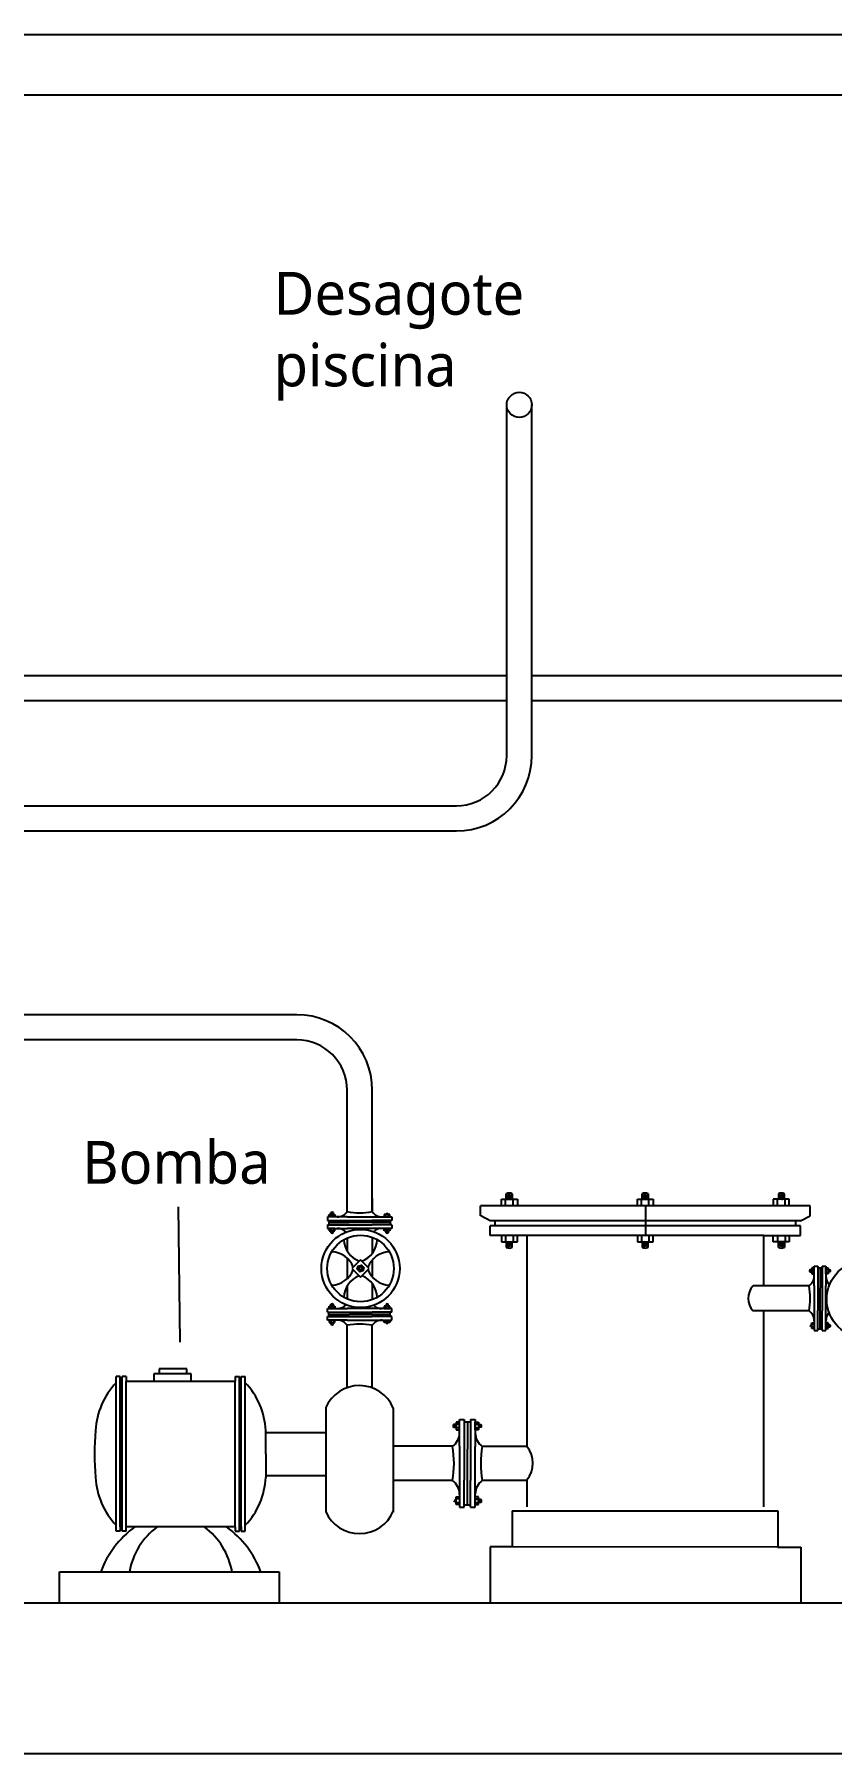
# Model space of a CAD drawing. Extents: x -30 to 1202, y 231 to 898.
# Drawn here: x 1192.266 to 1193.851, y 440.286 to 443.706 of the extents above; entities that cross this region are included whole.
import ezdxf

# ---------------------------------------------------------------- set-up
doc = ezdxf.new("R2010")
doc.units = 0
doc.header["$LTSCALE"] = 0.04
for name, color, linetype in [('0.1', 1, 'CONTINUOUS'), ('0.2', 2, 'CONTINUOUS'), ('0.3', 3, 'CONTINUOUS'), ('0.5', 5, 'CONTINUOUS')]:
    doc.layers.add(name, color=color, linetype=linetype)
doc.styles.add('Amir', font='l_10646.ttf', dxfattribs={"height": 0.15})

msp = doc.modelspace()

# ---------------------------------------------------------------- linework, layer by layer
at = {"layer": '0.1'}
for p, q in [((1192.552, 441.3734), (1192.5553, 441.1044)), ((1192.8523, 441.3538), (1192.8523, 441.3586)), ((1192.8523, 441.3586), (1192.8638, 441.3586)), ((1192.8638, 441.3538), (1192.8523, 441.3538)), ((1192.8552, 441.3538), (1192.8552, 441.3586)), ((1192.8557, 441.3586), (1192.8557, 441.3626)), ((1192.86, 441.3626), (1192.86, 441.3586)), ((1192.8606, 441.3538), (1192.8606, 441.3586)), ((1192.8638, 441.3586), (1192.8638, 441.3538)), ((1192.973, 441.3586), (1192.9616, 441.3586)), ((1192.9616, 441.3586), (1192.9616, 441.3538)), ((1192.9616, 441.3538), (1192.973, 441.3538)), ((1192.9647, 441.3538), (1192.9647, 441.3586)), ((1192.9702, 441.3538), (1192.9702, 441.3586)), ((1192.973, 441.3538), (1192.973, 441.3586)), ((1192.8523, 441.3307), (1192.8523, 441.3259)), ((1192.8638, 441.3307), (1192.8523, 441.3307)), ((1192.8523, 441.3259), (1192.8638, 441.3259)), ((1192.8552, 441.3307), (1192.8552, 441.3259)), ((1192.8557, 441.3259), (1192.8557, 441.3219)), ((1192.86, 441.3219), (1192.86, 441.3259)), ((1192.8606, 441.3307), (1192.8606, 441.3259)), ((1192.8638, 441.3259), (1192.8638, 441.3307)), ((1192.9616, 441.3259), (1192.9616, 441.3307)), ((1192.9616, 441.3307), (1192.973, 441.3307)), ((1192.973, 441.3259), (1192.9616, 441.3259)), ((1192.9647, 441.3307), (1192.9647, 441.3259)), ((1192.9654, 441.3219), (1192.9654, 441.3259)), ((1192.9696, 441.3259), (1192.9696, 441.3219)), ((1192.9702, 441.3307), (1192.9702, 441.3259)), ((1192.973, 441.3307), (1192.973, 441.3259)), ((1193.8117, 441.2486), (1193.8077, 441.2486)), ((1193.8165, 441.252), (1193.8117, 441.252)), ((1193.8117, 441.252), (1193.8117, 441.2405)), ((1193.8165, 441.2492), (1193.8117, 441.2492)), ((1193.8165, 441.2405), (1193.8165, 441.252)), ((1193.8397, 441.252), (1193.8445, 441.252)), ((1193.8397, 441.2405), (1193.8397, 441.252)), ((1193.8397, 441.2492), (1193.8445, 441.2492)), ((1193.8445, 441.252), (1193.8445, 441.2405)), ((1193.8445, 441.2486), (1193.8485, 441.2486)), ((1193.8077, 441.2443), (1193.8117, 441.2443)), ((1193.8165, 441.2437), (1193.8117, 441.2437)), ((1193.8117, 441.2405), (1193.8165, 441.2405)), ((1193.8397, 441.2437), (1193.8445, 441.2437)), ((1193.8445, 441.2405), (1193.8397, 441.2405)), ((1193.8485, 441.2443), (1193.8445, 441.2443)), ((1192.8557, 441.1761), (1192.8557, 441.1801)), ((1192.86, 441.1801), (1192.86, 441.1761)), ((1192.9654, 441.1801), (1192.9654, 441.1761)), ((1192.9696, 441.1761), (1192.9696, 441.1801)), ((1192.8523, 441.1713), (1192.8523, 441.1761)), ((1192.8523, 441.1761), (1192.8638, 441.1761)), ((1192.8638, 441.1713), (1192.8523, 441.1713)), ((1192.8523, 441.1482), (1192.8523, 441.1434)), ((1192.8638, 441.1482), (1192.8523, 441.1482)), ((1192.8552, 441.1713), (1192.8552, 441.1761)), ((1192.8552, 441.1482), (1192.8552, 441.1434)), ((1192.8606, 441.1713), (1192.8606, 441.1761)), ((1192.8606, 441.1482), (1192.8606, 441.1434)), ((1192.8638, 441.1761), (1192.8638, 441.1713)), ((1192.8638, 441.1434), (1192.8638, 441.1482)), ((1192.973, 441.1761), (1192.9616, 441.1761)), ((1192.9616, 441.1761), (1192.9616, 441.1713)), ((1192.9616, 441.1713), (1192.973, 441.1713)), ((1192.9616, 441.1434), (1192.9616, 441.1482)), ((1192.9616, 441.1482), (1192.973, 441.1482)), ((1192.9647, 441.1713), (1192.9647, 441.1761)), ((1192.9647, 441.1482), (1192.9647, 441.1434)), ((1192.9702, 441.1713), (1192.9702, 441.1761)), ((1192.9702, 441.1482), (1192.9702, 441.1434)), ((1192.973, 441.1713), (1192.973, 441.1761)), ((1192.973, 441.1482), (1192.973, 441.1434)), ((1192.8523, 441.1434), (1192.8638, 441.1434)), ((1192.8557, 441.1434), (1192.8557, 441.1394)), ((1192.86, 441.1394), (1192.86, 441.1434)), ((1192.973, 441.1434), (1192.9616, 441.1434)), ((1193.8117, 441.1313), (1193.8117, 441.1428)), ((1193.8117, 441.1428), (1193.8165, 441.1428)), ((1193.8165, 441.1396), (1193.8117, 441.1396)), ((1193.8165, 441.1341), (1193.8117, 441.1341)), ((1193.8165, 441.1313), (1193.8117, 441.1313)), ((1193.8165, 441.1428), (1193.8165, 441.1313)), ((1193.8445, 441.1428), (1193.8397, 441.1428)), ((1193.8397, 441.1428), (1193.8397, 441.1313)), ((1193.8397, 441.1396), (1193.8445, 441.1396)), ((1193.8397, 441.1341), (1193.8445, 441.1341)), ((1193.8397, 441.1313), (1193.8445, 441.1313)), ((1193.8445, 441.1313), (1193.8445, 441.1428)), ((1193.8485, 441.139), (1193.8445, 441.139)), ((1193.8445, 441.1347), (1193.8485, 441.1347)), ((1193.1047, 440.9408), (1193.0993, 440.9408)), ((1193.1112, 440.9454), (1193.1047, 440.9454)), ((1193.1047, 440.9454), (1193.1047, 440.9299)), ((1193.1112, 440.9416), (1193.1047, 440.9416)), ((1193.1112, 440.9299), (1193.1112, 440.9454)), ((1193.1427, 440.9454), (1193.1492, 440.9454)), ((1193.1427, 440.9299), (1193.1427, 440.9454)), ((1193.1427, 440.9416), (1193.1492, 440.9416)), ((1193.1492, 440.9454), (1193.1492, 440.9299)), ((1193.1492, 440.9408), (1193.1547, 440.9408)), ((1193.0993, 440.935), (1193.1047, 440.935)), ((1193.1112, 440.9341), (1193.1047, 440.9341)), ((1193.1047, 440.9299), (1193.1112, 440.9299)), ((1193.1427, 440.9341), (1193.1492, 440.9341)), ((1193.1492, 440.9299), (1193.1427, 440.9299)), ((1193.1547, 440.935), (1193.1492, 440.935)), ((1193.1047, 440.7812), (1193.1047, 440.7968)), ((1193.1047, 440.7968), (1193.1112, 440.7968)), ((1193.1112, 440.7925), (1193.1047, 440.7925)), ((1193.1112, 440.785), (1193.1047, 440.785)), ((1193.1112, 440.7812), (1193.1047, 440.7812)), ((1193.1112, 440.7968), (1193.1112, 440.7812)), ((1193.1492, 440.7968), (1193.1427, 440.7968)), ((1193.1427, 440.7968), (1193.1427, 440.7812)), ((1193.1427, 440.7925), (1193.1492, 440.7925)), ((1193.1427, 440.785), (1193.1492, 440.785)), ((1193.1427, 440.7812), (1193.1492, 440.7812)), ((1193.1492, 440.7812), (1193.1492, 440.7968)), ((1193.1547, 440.7916), (1193.1492, 440.7916)), ((1193.1492, 440.7858), (1193.1547, 440.7858))]:
    msp.add_line(p, q, dxfattribs=at)
for centre, radius, start, end in [((1192.8579, 441.358), 0.00507, 65.0757, 114.9243), ((1192.8611, 441.3731), 0.0124, 244.1183, 264.7896), ((1192.8611, 441.3724), 0.0124, 244.1183, 264.7896), ((1192.8611, 441.3717), 0.0124, 244.1183, 264.7896), ((1192.8611, 441.3711), 0.0124, 244.1183, 264.7896), ((1192.8611, 441.3705), 0.0124, 244.1183, 254.2835), ((1192.8611, 441.3737), 0.0124, 249.0423, 264.7896), ((1192.9642, 441.3724), 0.0124, 275.2104, 295.8817), ((1192.9642, 441.3717), 0.0124, 275.2104, 295.8817), ((1192.9642, 441.3711), 0.0124, 275.2104, 295.8817), ((1192.9642, 441.3705), 0.0124, 285.7165, 295.8817), ((1192.8611, 441.314), 0.0124, 105.7165, 115.8817), ((1192.8611, 441.3134), 0.0124, 95.2104, 115.8817), ((1192.8611, 441.3127), 0.0124, 95.2104, 115.8817), ((1192.8611, 441.312), 0.0124, 95.2104, 115.8817), ((1192.8611, 441.3114), 0.0124, 95.2104, 115.8817), ((1192.8579, 441.3265), 0.00507, 245.0757, 294.9243), ((1192.8611, 441.3107), 0.0124, 95.2104, 110.9577), ((1192.9642, 441.3134), 0.0124, 64.1183, 84.7896), ((1192.9642, 441.3127), 0.0124, 64.1183, 84.7896), ((1192.9642, 441.312), 0.0124, 64.1183, 84.7896), ((1192.9642, 441.3114), 0.0124, 64.1183, 84.7896), ((1192.9642, 441.3107), 0.0124, 69.0423, 84.7896), ((1192.9675, 441.3265), 0.00507, 245.0757, 294.9243), ((1192.9642, 441.314), 0.0124, 64.1183, 74.2835), ((1193.8123, 441.2465), 0.00507, 155.0757, 204.9243), ((1193.7972, 441.2432), 0.0124, 5.2104, 25.8817), ((1193.7979, 441.2432), 0.0124, 5.2104, 25.8817), ((1193.7986, 441.2432), 0.0124, 5.2104, 25.8817), ((1193.7992, 441.2432), 0.0124, 5.2104, 25.8817), ((1193.7998, 441.2432), 0.0124, 15.7165, 25.8817), ((1193.8564, 441.2432), 0.0124, 154.1183, 164.2835), ((1193.8569, 441.2432), 0.0124, 154.1183, 174.7896), ((1193.8576, 441.2432), 0.0124, 154.1183, 174.7896), ((1193.8583, 441.2432), 0.0124, 154.1183, 174.7896), ((1193.859, 441.2432), 0.0124, 154.1183, 174.7896), ((1193.8439, 441.2465), 0.00507, 335.0757, 24.9243), ((1193.7966, 441.2432), 0.0124, 5.2104, 20.9577), ((1193.8596, 441.2432), 0.0124, 159.0423, 174.7896), ((1192.8579, 441.1755), 0.00507, 65.0757, 114.9243), ((1192.9675, 441.1755), 0.00507, 65.0757, 114.9243), ((1192.8611, 441.1906), 0.0124, 244.1183, 264.7896), ((1192.8611, 441.19), 0.0124, 244.1183, 264.7896), ((1192.8611, 441.1892), 0.0124, 244.1183, 264.7896), ((1192.8611, 441.1886), 0.0124, 244.1183, 264.7896), ((1192.8611, 441.188), 0.0124, 244.1183, 254.2835), ((1192.8611, 441.1912), 0.0124, 249.0423, 264.7896), ((1192.9642, 441.1912), 0.0124, 275.2104, 290.9577), ((1192.9642, 441.1906), 0.0124, 275.2104, 295.8817), ((1192.9642, 441.19), 0.0124, 275.2104, 295.8817), ((1192.9642, 441.1892), 0.0124, 275.2104, 295.8817), ((1192.9642, 441.1886), 0.0124, 275.2104, 295.8817), ((1192.9642, 441.188), 0.0124, 285.7165, 295.8817), ((1192.8611, 441.1315), 0.0124, 105.7165, 115.8817), ((1192.8611, 441.1309), 0.0124, 95.2104, 115.8817), ((1192.8611, 441.1303), 0.0124, 95.2104, 115.8817), ((1192.8611, 441.1295), 0.0124, 95.2104, 115.8817), ((1192.8611, 441.1289), 0.0124, 95.2104, 115.8817), ((1192.8579, 441.144), 0.00507, 245.0757, 294.9243), ((1192.8611, 441.1283), 0.0124, 95.2104, 110.9577), ((1192.9642, 441.1309), 0.0124, 64.1183, 84.7896), ((1192.9642, 441.1303), 0.0124, 64.1183, 84.7896), ((1192.9642, 441.1295), 0.0124, 64.1183, 84.7896), ((1192.9642, 441.1315), 0.0124, 64.1183, 74.2835), ((1193.7979, 441.1401), 0.0124, 334.1183, 354.7896), ((1193.7986, 441.1401), 0.0124, 334.1183, 354.7896), ((1193.7992, 441.1401), 0.0124, 334.1183, 354.7896), ((1193.7998, 441.1401), 0.0124, 334.1183, 344.2835), ((1193.8564, 441.1401), 0.0124, 195.7165, 205.8817), ((1193.8569, 441.1401), 0.0124, 185.2104, 205.8817), ((1193.8576, 441.1401), 0.0124, 185.2104, 205.8817), ((1193.8583, 441.1401), 0.0124, 185.2104, 205.8817), ((1193.859, 441.1401), 0.0124, 185.2104, 205.8817), ((1193.8596, 441.1401), 0.0124, 185.2104, 200.9577), ((1193.8439, 441.1368), 0.00507, 335.0757, 24.9243), ((1193.1055, 440.9379), 0.0069, 155.0757, 204.9243), ((1193.085, 440.9335), 0.0168, 5.2104, 25.8817), ((1193.0859, 440.9335), 0.0168, 5.2104, 25.8817), ((1193.0868, 440.9335), 0.0168, 5.2104, 25.8817), ((1193.0877, 440.9335), 0.0168, 5.2104, 25.8817), ((1193.0885, 440.9335), 0.0168, 15.7165, 25.8817), ((1193.1654, 440.9335), 0.0168, 154.1183, 164.2835), ((1193.1662, 440.9335), 0.0168, 154.1183, 174.7896), ((1193.1671, 440.9335), 0.0168, 154.1183, 174.7896), ((1193.1681, 440.9335), 0.0168, 154.1183, 174.7896), ((1193.169, 440.9335), 0.0168, 154.1183, 174.7896), ((1193.1484, 440.9379), 0.0069, 335.0757, 24.9243), ((1193.0841, 440.9335), 0.0168, 5.2104, 20.9577), ((1193.1698, 440.9335), 0.0168, 159.0423, 174.7896), ((1193.0859, 440.7932), 0.0168, 334.1183, 354.7896), ((1193.0868, 440.7932), 0.0168, 334.1183, 354.7896), ((1193.0877, 440.7932), 0.0168, 334.1183, 354.7896), ((1193.0885, 440.7932), 0.0168, 334.1183, 344.2835), ((1193.1654, 440.7932), 0.0168, 195.7165, 205.8817), ((1193.1662, 440.7932), 0.0168, 185.2104, 205.8817), ((1193.1671, 440.7932), 0.0168, 185.2104, 205.8817), ((1193.1681, 440.7932), 0.0168, 185.2104, 205.8817), ((1193.169, 440.7932), 0.0168, 185.2104, 205.8817), ((1193.1698, 440.7932), 0.0168, 185.2104, 200.9577), ((1193.1484, 440.7887), 0.0069, 335.0757, 24.9243)]:
    msp.add_arc(centre, radius, start, end, dxfattribs=at)
at = {"layer": '0.2'}
for p, q in [((1186.1202, 443.7059), (1195.9444, 443.7059)), ((1186.3202, 443.5859), (1195.7444, 443.5859)), ((1192.1232, 442.4307), (1193.2051, 442.4307)), ((1193.2551, 442.4307), (1194.4646, 442.4307)), ((1192.1232, 442.3807), (1193.2051, 442.3807)), ((1193.2551, 442.3807), (1194.5146, 442.3807)), ((1192.9379, 441.3903), (1192.9379, 441.364)), ((1193.1951, 441.3757), (1193.1951, 441.3887)), ((1193.1951, 441.3887), (1193.2263, 441.3887)), ((1193.2028, 441.3757), (1193.2028, 441.3887)), ((1193.2044, 441.3887), (1193.2044, 441.3996)), ((1193.216, 441.3996), (1193.216, 441.3887)), ((1193.2177, 441.3757), (1193.2177, 441.3887)), ((1193.2263, 441.3887), (1193.2263, 441.3757)), ((1193.4652, 441.3757), (1193.4652, 441.3887)), ((1193.4652, 441.3887), (1193.4964, 441.3887)), ((1193.4729, 441.3757), (1193.4729, 441.3887)), ((1193.4745, 441.3887), (1193.4745, 441.3996)), ((1193.4861, 441.3996), (1193.4861, 441.3887)), ((1193.4878, 441.3757), (1193.4878, 441.3887)), ((1193.4964, 441.3887), (1193.4964, 441.3757)), ((1193.7664, 441.3887), (1193.7352, 441.3887)), ((1193.7352, 441.3887), (1193.7352, 441.3757)), ((1193.7438, 441.3757), (1193.7438, 441.3887)), ((1193.7455, 441.3996), (1193.7455, 441.3887)), ((1193.7572, 441.3887), (1193.7572, 441.3996)), ((1193.7587, 441.3757), (1193.7587, 441.3887)), ((1193.7664, 441.3757), (1193.7664, 441.3887)), ((1192.8878, 441.3538), (1192.8487, 441.3538)), ((1192.8487, 441.3538), (1192.8487, 441.3467)), ((1192.8878, 441.3538), (1192.9766, 441.3538)), ((1192.9766, 441.3538), (1192.9766, 441.3467)), ((1193.8082, 441.3757), (1193.1534, 441.3757)), ((1193.1534, 441.3556), (1193.1534, 441.3757)), ((1193.1723, 441.346), (1193.1535, 441.3556)), ((1193.2263, 441.3757), (1193.1951, 441.3757)), ((1193.4964, 441.3757), (1193.4652, 441.3757)), ((1193.4808, 441.3757), (1193.4808, 441.3168)), ((1193.7894, 441.346), (1193.8082, 441.3556)), ((1193.8082, 441.3556), (1193.8082, 441.3757)), ((1192.8487, 441.3467), (1192.9372, 441.3467)), ((1192.8487, 441.3378), (1192.9375, 441.3378)), ((1192.8487, 441.3378), (1192.8487, 441.3307)), ((1192.8487, 441.3307), (1192.8879, 441.3307)), ((1192.8518, 441.3467), (1192.8518, 441.3378)), ((1192.8518, 441.3422), (1192.8918, 441.3422)), ((1192.9766, 441.3307), (1192.8879, 441.3307)), ((1192.9735, 441.3422), (1192.8918, 441.3422)), ((1192.9766, 441.3467), (1192.9372, 441.3467)), ((1192.9766, 441.3378), (1192.9375, 441.3378)), ((1192.9735, 441.3467), (1192.9735, 441.3378)), ((1192.9766, 441.3378), (1192.9766, 441.3307)), ((1193.7894, 441.3355), (1193.1722, 441.3355)), ((1193.1722, 441.3168), (1193.1722, 441.3355)), ((1193.7162, 441.3168), (1193.1722, 441.3168)), ((1193.7894, 441.346), (1193.1723, 441.346)), ((1193.1819, 441.3355), (1193.1819, 441.346)), ((1193.1951, 441.3168), (1193.1951, 441.3038)), ((1193.2028, 441.3168), (1193.2028, 441.3038)), ((1193.2177, 441.3168), (1193.2177, 441.3038)), ((1193.2263, 441.3038), (1193.2263, 441.3168)), ((1193.4652, 441.3168), (1193.4652, 441.3038)), ((1193.4729, 441.3168), (1193.4729, 441.3038)), ((1193.4878, 441.3168), (1193.4878, 441.3038)), ((1193.4964, 441.3038), (1193.4964, 441.3168)), ((1193.7162, 441.3168), (1193.7894, 441.3168)), ((1193.7352, 441.3038), (1193.7352, 441.3168)), ((1193.7438, 441.3168), (1193.7438, 441.3038)), ((1193.7587, 441.3168), (1193.7587, 441.3038)), ((1193.7664, 441.3168), (1193.7664, 441.3038)), ((1193.7797, 441.3355), (1193.7797, 441.346)), ((1193.7894, 441.3168), (1193.7894, 441.3355)), ((1192.8879, 441.3115), (1192.8879, 441.2862)), ((1192.8879, 441.3115), (1192.8879, 441.2862)), ((1192.9379, 441.3129), (1192.9379, 441.281)), ((1192.9379, 441.3129), (1192.9379, 441.281)), ((1193.1951, 441.3038), (1193.2263, 441.3038)), ((1193.2044, 441.3038), (1193.2044, 441.2929)), ((1193.216, 441.2929), (1193.216, 441.3038)), ((1193.4652, 441.3038), (1193.4964, 441.3038)), ((1193.4745, 441.3038), (1193.4745, 441.2929)), ((1193.4861, 441.2929), (1193.4861, 441.3038)), ((1193.7664, 441.3038), (1193.7352, 441.3038)), ((1193.7455, 441.2929), (1193.7455, 441.3038)), ((1193.7572, 441.3038), (1193.7572, 441.2929)), ((1192.8879, 441.2715), (1192.8879, 441.2305)), ((1192.8879, 441.2715), (1192.8879, 441.2305)), ((1192.9146, 441.2682), (1192.8974, 441.251)), ((1192.8974, 441.251), (1192.9146, 441.2338)), ((1192.9318, 441.251), (1192.9146, 441.2682)), ((1192.9146, 441.2338), (1192.9318, 441.251)), ((1192.9379, 441.268), (1192.9379, 441.234)), ((1192.9379, 441.268), (1192.9379, 441.234)), ((1192.9379, 441.263), (1192.9379, 441.239)), ((1193.8165, 441.2165), (1193.8165, 441.2556)), ((1193.8165, 441.2556), (1193.8236, 441.2556)), ((1193.8236, 441.2556), (1193.8236, 441.1672)), ((1193.8236, 441.2525), (1193.8325, 441.2525)), ((1193.8281, 441.2525), (1193.8281, 441.2126)), ((1193.8325, 441.2556), (1193.8325, 441.1668)), ((1193.8325, 441.2556), (1193.8397, 441.2556)), ((1193.8397, 441.2556), (1193.8397, 441.2165)), ((1192.8879, 441.2158), (1192.8879, 441.1905)), ((1192.8879, 441.2158), (1192.8879, 441.1905)), ((1192.9379, 441.221), (1192.9379, 441.1891)), ((1192.9379, 441.221), (1192.9379, 441.1891)), ((1193.8165, 441.2165), (1193.8165, 441.1277)), ((1193.8397, 441.1277), (1193.8397, 441.2165)), ((1193.8281, 441.1308), (1193.8281, 441.2126)), ((1192.8487, 441.1642), (1192.8487, 441.1713)), ((1192.8487, 441.1713), (1192.8879, 441.1713)), ((1192.8487, 441.1642), (1192.9375, 441.1642)), ((1192.8487, 441.1482), (1192.8487, 441.1553)), ((1192.8487, 441.1553), (1192.9372, 441.1553)), ((1192.8878, 441.1482), (1192.8487, 441.1482)), ((1192.8518, 441.1553), (1192.8518, 441.1642)), ((1192.8518, 441.1597), (1192.8918, 441.1597)), ((1192.8878, 441.1482), (1192.9766, 441.1482)), ((1192.9766, 441.1713), (1192.8879, 441.1713)), ((1192.9735, 441.1597), (1192.8918, 441.1597)), ((1192.9766, 441.1553), (1192.9372, 441.1553)), ((1192.9766, 441.1642), (1192.9375, 441.1642)), ((1192.9735, 441.1553), (1192.9735, 441.1642)), ((1192.9766, 441.1642), (1192.9766, 441.1713)), ((1192.9766, 441.1482), (1192.9766, 441.1553)), ((1193.8236, 441.1277), (1193.8236, 441.1672)), ((1193.8325, 441.1277), (1193.8325, 441.1668)), ((1193.8165, 441.1277), (1193.8236, 441.1277)), ((1193.8236, 441.1308), (1193.8325, 441.1308)), ((1193.8325, 441.1277), (1193.8397, 441.1277)), ((1192.5692, 441.0512), (1192.5143, 441.0512)), ((1192.5143, 441.0512), (1192.5143, 441.0415)), ((1192.5692, 441.0415), (1192.5692, 441.0512)), ((1192.4287, 440.7282), (1192.4287, 441.0359)), ((1192.437, 441.0359), (1192.4287, 441.0359)), ((1192.437, 440.737), (1192.437, 441.0359)), ((1192.4404, 441.0338), (1192.437, 441.0338)), ((1192.4404, 440.7282), (1192.4404, 441.0359)), ((1192.4487, 441.0359), (1192.4404, 441.0359)), ((1192.4487, 441.0359), (1192.4487, 441.027)), ((1192.4487, 440.737), (1192.4487, 441.027)), ((1192.4487, 441.027), (1192.6655, 441.027)), ((1192.4487, 440.737), (1192.4487, 441.027)), ((1192.5777, 441.0415), (1192.5037, 441.0415)), ((1192.5037, 441.0415), (1192.5037, 441.027)), ((1192.5777, 441.027), (1192.5777, 441.0415)), ((1192.6655, 441.0359), (1192.6738, 441.0359)), ((1192.6655, 441.0359), (1192.6655, 441.027)), ((1192.6655, 440.737), (1192.6655, 441.027)), ((1192.6738, 440.7282), (1192.6738, 441.0359)), ((1192.6738, 441.0338), (1192.6772, 441.0338)), ((1192.6772, 440.737), (1192.6772, 441.0359)), ((1192.6772, 441.0359), (1192.6855, 441.0359)), ((1192.6855, 440.7282), (1192.6855, 441.0359)), ((1193.1112, 440.8972), (1193.1112, 440.9504)), ((1193.1112, 440.9504), (1193.1209, 440.9504)), ((1193.1209, 440.9504), (1193.1209, 440.83)), ((1193.1209, 440.9462), (1193.133, 440.9462)), ((1193.127, 440.9462), (1193.127, 440.8918)), ((1193.133, 440.9504), (1193.133, 440.8295)), ((1193.133, 440.9504), (1193.1427, 440.9504)), ((1193.1427, 440.9504), (1193.1427, 440.8971)), ((1192.7263, 440.882), (1192.7263, 440.9286)), ((1192.7263, 440.882), (1192.7263, 440.8354)), ((1193.1112, 440.8972), (1193.1112, 440.7763)), ((1193.127, 440.7805), (1193.127, 440.8918)), ((1193.1427, 440.7763), (1193.1427, 440.8971)), ((1193.1209, 440.7763), (1193.1209, 440.83)), ((1193.133, 440.7763), (1193.133, 440.8295)), ((1193.1112, 440.7763), (1193.1209, 440.7763)), ((1193.1209, 440.7805), (1193.133, 440.7805)), ((1193.133, 440.7763), (1193.1427, 440.7763)), ((1192.437, 440.737), (1192.437, 440.7282)), ((1192.6655, 440.737), (1192.4487, 440.737)), ((1192.4487, 440.7282), (1192.4487, 440.737)), ((1192.6655, 440.737), (1192.6655, 440.737)), ((1192.6655, 440.737), (1192.6655, 440.7282)), ((1192.6772, 440.737), (1192.6772, 440.7282)), ((1192.437, 440.7282), (1192.4287, 440.7282)), ((1192.4404, 440.7302), (1192.437, 440.7302)), ((1192.4487, 440.7282), (1192.4404, 440.7282)), ((1192.6655, 440.7282), (1192.6738, 440.7282)), ((1192.6738, 440.7302), (1192.6772, 440.7302)), ((1192.6772, 440.7282), (1192.6855, 440.7282)), ((1193.2159, 440.6975), (1193.1722, 440.6975)), ((1192.3161, 440.5859), (1192.3161, 440.6474)), ((1192.3161, 440.6474), (1192.7527, 440.6474)), ((1192.7527, 440.6474), (1192.7527, 440.5859)), ((1192.2273, 440.5859), (1193.2364, 440.5859)), ((1193.2364, 440.5859), (1195.7444, 440.5859)), ((1192.2273, 440.2859), (1193.2364, 440.2859)), ((1193.2364, 440.2859), (1195.7444, 440.2859))]:
    msp.add_line(p, q, dxfattribs=at)
msp.add_lwpolyline([(1192.9193, 441.2462), (1192.9129, 441.2445), (1192.9081, 441.2493), (1192.9099, 441.2557), (1192.9163, 441.2575), (1192.9211, 441.2527)], close=True, dxfattribs=at)
for centre, radius in [((1192.9146, 441.251), 0.0778), ((1192.9146, 441.251), 0.0661), ((1192.9146, 441.251), 0.00298), ((1193.9193, 441.1897), 0.0778)]:
    msp.add_circle(centre, radius, dxfattribs=at)
for centre, radius, start, end in [((1193.2102, 441.3871), 0.0138, 65.0757, 114.9243), ((1193.2191, 441.4282), 0.0336, 244.1183, 264.7896), ((1193.2191, 441.4264), 0.0336, 244.1183, 264.7896), ((1193.2191, 441.4245), 0.0336, 244.1183, 264.7896), ((1193.2191, 441.4227), 0.0336, 244.1183, 264.7896), ((1193.2191, 441.4211), 0.0336, 244.1183, 254.2835), ((1193.2191, 441.4299), 0.0336, 249.0423, 264.7896), ((1193.4803, 441.3871), 0.0138, 65.0757, 114.9243), ((1193.4891, 441.4282), 0.0336, 244.1183, 264.7896), ((1193.4891, 441.4264), 0.0336, 244.1183, 264.7896), ((1193.4891, 441.4245), 0.0336, 244.1183, 264.7896), ((1193.4891, 441.4227), 0.0336, 244.1183, 264.7896), ((1193.4891, 441.4211), 0.0336, 244.1183, 254.2835), ((1193.4891, 441.4299), 0.0336, 249.0423, 264.7896), ((1193.7513, 441.3871), 0.0138, 65.0757, 114.9243), ((1193.7425, 441.4299), 0.0336, 275.2104, 290.9577), ((1193.7425, 441.4282), 0.0336, 275.2104, 295.8817), ((1193.7425, 441.4264), 0.0336, 275.2104, 295.8817), ((1193.7425, 441.4245), 0.0336, 275.2104, 295.8817), ((1193.7425, 441.4227), 0.0336, 275.2104, 295.8817), ((1193.7425, 441.4211), 0.0336, 285.7165, 295.8817), ((1192.8685, 441.3774), 0.0236, 269.5729, 325.4357), ((1192.9129, 441.5003), 0.1385, 259.6038, 280.3962), ((1192.9573, 441.3774), 0.0236, 214.5643, 270.4271), ((1192.8685, 441.3071), 0.0236, 43.0325, 90.4271), ((1192.9573, 441.3071), 0.0236, 89.5729, 133.6928), ((1192.8553, 441.2362), 0.048, 21.2807, 87.5003), ((1192.9294, 441.3103), 0.048, 182.4997, 248.7193), ((1192.8998, 441.3103), 0.048, 291.2807, 357.5003), ((1192.9739, 441.2362), 0.048, 92.4997, 158.7193), ((1193.2191, 441.2714), 0.0336, 105.7165, 115.8817), ((1193.2191, 441.2698), 0.0336, 95.2104, 115.8817), ((1193.2191, 441.2681), 0.0336, 95.2104, 115.8817), ((1193.2191, 441.2661), 0.0336, 95.2104, 115.8817), ((1193.2191, 441.2643), 0.0336, 95.2104, 115.8817), ((1193.2102, 441.3054), 0.0138, 245.0757, 294.9243), ((1193.2191, 441.2626), 0.0336, 95.2104, 110.9577), ((1193.4891, 441.2714), 0.0336, 105.7165, 115.8817), ((1193.4891, 441.2698), 0.0336, 95.2104, 115.8817), ((1193.4891, 441.2681), 0.0336, 95.2104, 115.8817), ((1193.4891, 441.2661), 0.0336, 95.2104, 115.8817), ((1193.4891, 441.2643), 0.0336, 95.2104, 115.8817), ((1193.4803, 441.3054), 0.0138, 245.0757, 294.9243), ((1193.4891, 441.2626), 0.0336, 95.2104, 110.9577), ((1193.7425, 441.2698), 0.0336, 64.1183, 84.7896), ((1193.7425, 441.2681), 0.0336, 64.1183, 84.7896), ((1193.7425, 441.2661), 0.0336, 64.1183, 84.7896), ((1193.7425, 441.2643), 0.0336, 64.1183, 84.7896), ((1193.7425, 441.2626), 0.0336, 69.0423, 84.7896), ((1193.7513, 441.3054), 0.0138, 245.0757, 294.9243), ((1193.7425, 441.2714), 0.0336, 64.1183, 74.2835), ((1192.8553, 441.2658), 0.048, 272.4997, 338.7193), ((1192.9294, 441.1917), 0.048, 111.2807, 177.5003), ((1192.8998, 441.1917), 0.048, 2.4997, 68.7193), ((1192.9739, 441.2658), 0.048, 201.2807, 267.5003), ((1193.793, 441.2359), 0.0236, 304.5643, 0.4271), ((1193.6701, 441.1915), 0.1385, 349.6038, 10.3962), ((1193.8632, 441.2359), 0.0236, 179.5729, 226.9675), ((1192.8685, 441.1949), 0.0236, 269.5729, 316.9675), ((1192.8685, 441.1246), 0.0236, 34.5643, 90.4271), ((1192.9573, 441.1246), 0.0236, 89.5729, 145.4357), ((1192.9573, 441.1949), 0.0236, 226.3072, 270.4271), ((1193.793, 441.1471), 0.0236, 359.5729, 55.4357), ((1193.8632, 441.1471), 0.0236, 136.3072, 180.4271), ((1192.9129, 441.0017), 0.1385, 79.6038, 100.3962), ((1192.5369, 440.9212), 0.1491, 136.5059, 177.1566), ((1192.5773, 440.9212), 0.1491, 2.8434, 43.4941), ((1192.8352, 440.882), 0.4497, 174.0501, 185.9499), ((1193.0792, 440.9235), 0.0321, 304.5643, 0.4271), ((1193.1748, 440.9235), 0.0321, 179.5729, 235.4357), ((1192.9119, 440.8631), 0.1885, 349.6038, 10.3962), ((1193.342, 440.8631), 0.1885, 169.6038, 190.3962), ((1192.5369, 440.8428), 0.1491, 182.8434, 223.4941), ((1192.5773, 440.8428), 0.1491, 316.5059, 357.1566), ((1193.0792, 440.8026), 0.0321, 359.5729, 55.4357), ((1193.1748, 440.8026), 0.0321, 124.5643, 180.4271), ((1192.5804, 440.5796), 0.1946, 126.0304, 159.6266), ((1192.5957, 440.6227), 0.1427, 126.8082, 170.0556), ((1192.5186, 440.6227), 0.1427, 9.9444, 53.1918), ((1192.5338, 440.5796), 0.1946, 20.3734, 53.9696)]:
    msp.add_arc(centre, radius, start, end, dxfattribs=at)
at = {"layer": '0.3'}
for p, q in [((1193.2051, 442.2713), (1193.2051, 442.9689)), ((1193.2551, 442.2713), (1193.2551, 442.9689)), ((1191.8666, 442.1713), (1193.1051, 442.1713)), ((1191.8666, 442.1213), (1193.1051, 442.1213)), ((1192.7879, 441.7557), (1191.8601, 441.7557)), ((1192.7879, 441.7057), (1191.8601, 441.7057)), ((1192.8879, 441.364), (1192.8879, 441.6057)), ((1192.9379, 441.364), (1192.9379, 441.6057)), ((1193.2453, 441.3168), (1193.2453, 440.8971)), ((1193.7162, 441.2165), (1193.7162, 441.3168)), ((1193.8063, 441.2165), (1193.695, 441.2165)), ((1193.8063, 441.1665), (1193.695, 441.1665)), ((1193.7162, 440.7768), (1193.7162, 441.1665)), ((1192.8879, 441.0137), (1192.8879, 441.138)), ((1192.9379, 441.0137), (1192.9379, 441.138)), ((1192.8455, 440.9742), (1192.8455, 440.7674)), ((1192.9797, 440.9731), (1192.9797, 440.7663)), ((1192.7263, 440.9247), (1192.8455, 440.9247)), ((1193.0973, 440.8972), (1192.9797, 440.8972)), ((1193.2453, 440.8971), (1193.1566, 440.8971)), ((1192.7263, 440.8393), (1192.8455, 440.8393)), ((1193.0974, 440.8292), (1192.9797, 440.8292)), ((1193.2453, 440.829), (1193.1566, 440.829)), ((1193.2453, 440.8303), (1193.2453, 440.7768)), ((1193.2159, 440.7688), (1193.744, 440.7688)), ((1193.2159, 440.7688), (1193.2159, 440.6975)), ((1193.744, 440.7688), (1193.744, 440.6964)), ((1193.1722, 440.6975), (1193.1722, 440.5859)), ((1193.744, 440.6964), (1193.2159, 440.6975)), ((1193.744, 440.6964), (1193.7899, 440.6964)), ((1193.7899, 440.6964), (1193.7899, 440.5859))]:
    msp.add_line(p, q, dxfattribs=at)
for centre, radius, start, end in [((1193.1051, 442.2713), 0.15, 270, 0), ((1193.1051, 442.2713), 0.1, 270, 0), ((1192.7879, 441.6057), 0.15, 0, 90), ((1192.7879, 441.6057), 0.1, 0, 90), ((1193.7228, 441.1915), 0.0374, 138.0671, 221.9329), ((1192.9124, 440.945), 0.073, 22.694, 156.4324), ((1193.2039, 440.8637), 0.0532, 321.1134, 38.8866), ((1192.9124, 440.7965), 0.073, 203.5676, 337.306)]:
    msp.add_arc(centre, radius, start, end, dxfattribs=at)
at = {"layer": '0.5'}
msp.add_circle((1193.2301, 442.9689), 0.025, dxfattribs=at)

# ---------------------------------------------------------------- texts
at = {"layer": '0.1', "attachment_point": 1, "style": 'Amir'}
for s, insert, char_height, width in [('Desagote piscina', (1192.7418, 443.2335), 0.085393, 0.7455), ('Bomba', (1192.3614, 441.5049), 0.08539, 0.74548)]:
    msp.add_mtext(s, dxfattribs=dict(at, insert=insert, char_height=char_height, width=width))

doc.saveas('drawing.dxf')
